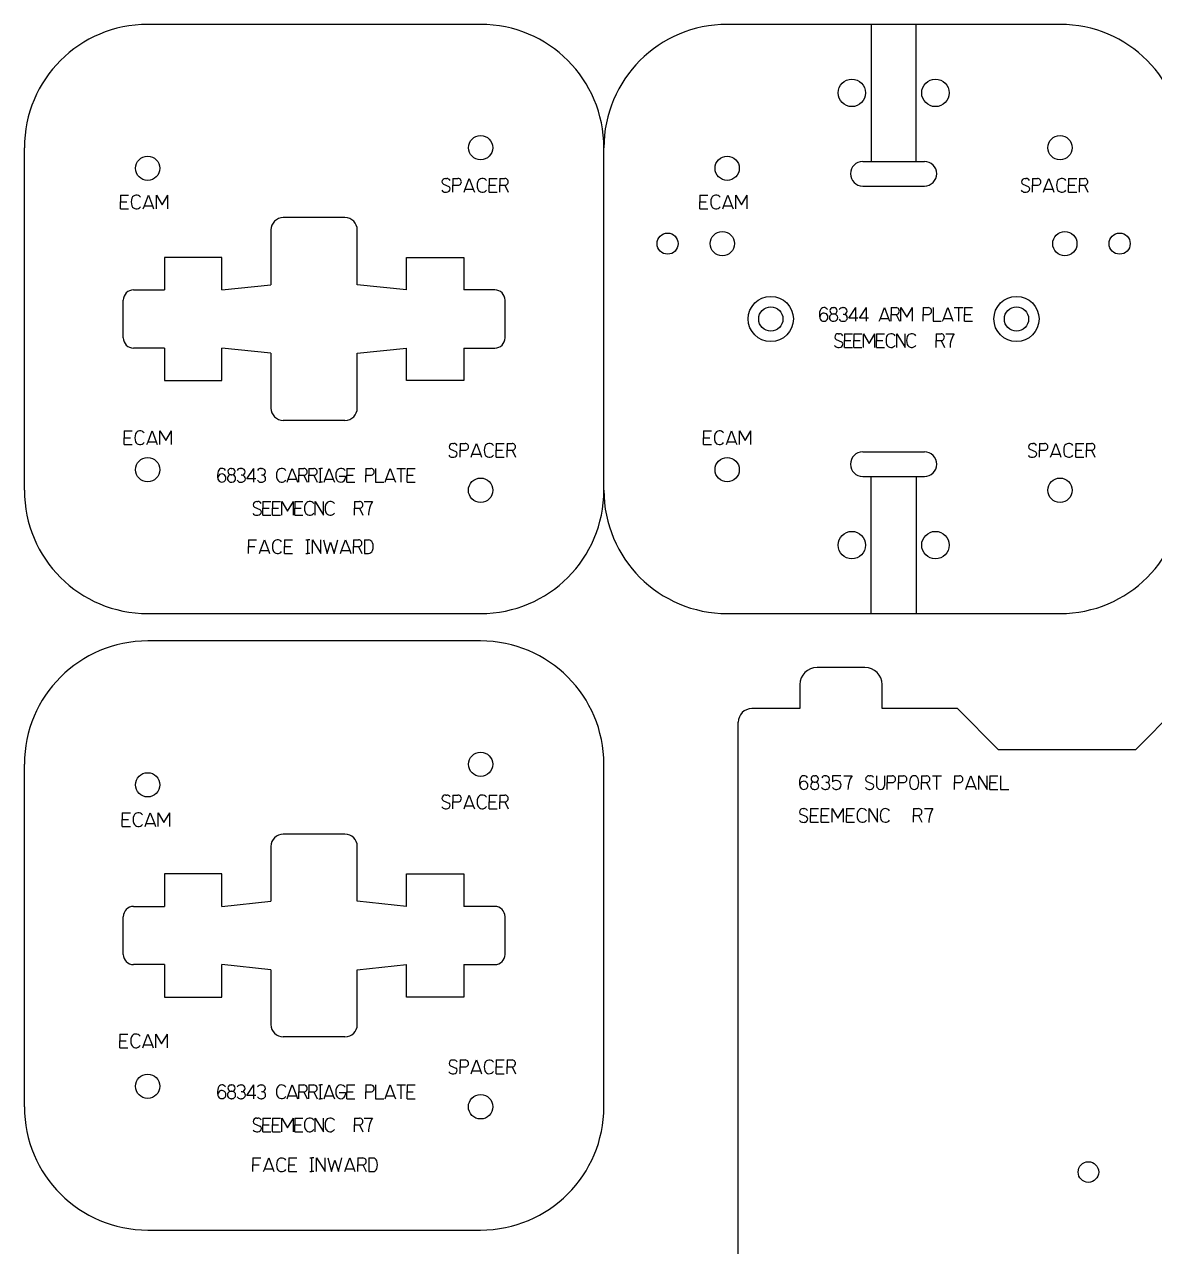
# Model space of a CAD drawing. Header units: inches. Extents: x -1316 to -504, y 192 to 650.
# Drawn here: x -855.3 to -690.3, y 286.1 to 464.5 of the extents above; entities that cross this region are included whole.
import ezdxf

# ---------------------------------------------------------------- set-up
doc = ezdxf.new("R2010")
doc.units = ezdxf.units.IN
doc.header["$MEASUREMENT"] = 0
doc.linetypes.add('Continuous2', pattern=[0])
for name, color, linetype in [('68343 AND 68344 CARRIAGE AND ARM PLATE', 1, 'Continuous'), ('68357 Support Panel', 1, 'Continuous'), ('68410_11 smart lcd mount', 1, 'Continuous')]:
    doc.layers.add(name, color=color, linetype=linetype)

msp = doc.modelspace()

# ---------------------------------------------------------------- linework, layer by layer
at = {"layer": '68343 AND 68344 CARRIAGE AND ARM PLATE', "color": 1, "linetype": 'Continuous2', "lineweight": -3, "true_color": 0xff0000}
for p, q in [((-788.68, 464.54), (-837.28, 464.54)), ((-704.08, 464.54), (-752.68, 464.54)), ((-855.28, 396.54), (-855.28, 446.54)), ((-837.28, 378.54), (-788.68, 378.54)), ((-752.68, 378.54), (-704.08, 378.54)), ((-788.68, 374.54), (-837.28, 374.54)), ((-855.28, 306.54), (-855.28, 356.54)), ((-770.68, 306.54), (-770.68, 356.54)), ((-837.28, 288.54), (-788.68, 288.54))]:
    msp.add_line(p, q, dxfattribs=at)
at = {"layer": '68343 AND 68344 CARRIAGE AND ARM PLATE', "color": 3, "linetype": 'Continuous2', "lineweight": -3, "true_color": 0x00ff00}
for p, q in [((-731.68, 464.54), (-731.68, 444.54)), ((-725.08, 444.54), (-725.08, 464.54)), ((-794.11, 441.22), (-793.32, 440.88)), ((-793.79, 442.05), (-793.62, 442.05)), ((-792.71, 442.05), (-791.99, 442.05)), ((-792.71, 442.05), (-792.71, 441.05)), ((-792.71, 441.05), (-791.99, 441.05)), ((-792.71, 440.05), (-792.71, 441.05)), ((-790.93, 440.48), (-790.34, 442.05)), ((-790.34, 442.05), (-789.75, 440.48)), ((-787.43, 442.05), (-786.25, 442.05)), ((-787.43, 442.05), (-787.43, 441.05)), ((-787.43, 441.05), (-786.51, 441.05)), ((-787.43, 440.05), (-787.43, 441.05)), ((-785.85, 442.05), (-785.13, 442.05)), ((-785.85, 442.05), (-785.85, 441.05)), ((-785.85, 441.05), (-785.13, 441.05)), ((-785.85, 440.05), (-785.85, 441.05)), ((-785.13, 441.05), (-784.63, 440.05)), ((-709.51, 441.22), (-708.72, 440.88)), ((-709.19, 442.05), (-709.02, 442.05)), ((-708.11, 442.05), (-707.39, 442.05)), ((-708.11, 442.05), (-708.11, 441.05)), ((-708.11, 441.05), (-707.39, 441.05)), ((-708.11, 440.05), (-708.11, 441.05)), ((-706.33, 440.48), (-705.74, 442.05)), ((-705.74, 442.05), (-705.15, 440.48)), ((-702.83, 442.05), (-701.65, 442.05)), ((-702.83, 442.05), (-702.83, 441.05)), ((-702.83, 441.05), (-701.91, 441.05)), ((-702.83, 440.05), (-702.83, 441.05)), ((-701.25, 442.05), (-700.53, 442.05)), ((-701.25, 442.05), (-701.25, 441.05)), ((-701.25, 441.05), (-700.53, 441.05)), ((-701.25, 440.05), (-701.25, 441.05)), ((-700.53, 441.05), (-700.03, 440.05)), ((-841.26, 439.62), (-840.08, 439.62)), ((-841.26, 439.62), (-841.26, 438.62)), ((-837.76, 438.05), (-837.17, 439.62)), ((-837.17, 439.62), (-836.58, 438.05)), ((-836.02, 437.62), (-836.02, 439.62)), ((-836.02, 439.62), (-835.18, 438.21)), ((-835.18, 438.21), (-834.34, 439.62)), ((-834.34, 437.62), (-834.34, 439.62)), ((-793.85, 440.05), (-793.65, 440.05)), ((-791.09, 440.05), (-790.93, 440.48)), ((-790.93, 440.48), (-789.75, 440.48)), ((-789.75, 440.48), (-789.59, 440.05)), ((-787.43, 440.05), (-786.25, 440.05)), ((-756.66, 439.62), (-755.48, 439.62)), ((-756.66, 439.62), (-756.66, 438.62)), ((-753.16, 438.05), (-752.57, 439.62)), ((-752.57, 439.62), (-751.98, 438.05)), ((-751.42, 437.62), (-751.42, 439.62)), ((-751.42, 439.62), (-750.58, 438.21)), ((-750.58, 438.21), (-749.74, 439.62)), ((-749.74, 437.62), (-749.74, 439.62)), ((-709.25, 440.05), (-709.05, 440.05)), ((-706.49, 440.05), (-706.33, 440.48)), ((-706.33, 440.48), (-705.15, 440.48)), ((-705.15, 440.48), (-704.99, 440.05)), ((-702.83, 440.05), (-701.65, 440.05)), ((-841.26, 438.62), (-840.34, 438.62)), ((-841.26, 437.62), (-841.26, 438.62)), ((-841.26, 437.62), (-840.08, 437.62)), ((-837.92, 437.62), (-837.76, 438.05)), ((-837.76, 438.05), (-836.58, 438.05)), ((-836.58, 438.05), (-836.42, 437.62)), ((-756.66, 438.62), (-755.74, 438.62)), ((-756.66, 437.62), (-756.66, 438.62)), ((-756.66, 437.62), (-755.48, 437.62)), ((-753.32, 437.62), (-753.16, 438.05)), ((-753.16, 438.05), (-751.98, 438.05)), ((-751.98, 438.05), (-751.82, 437.62)), ((-737.21, 423.2), (-737.08, 423.2)), ((-735.81, 423.2), (-735.73, 423.2)), ((-734.92, 421.67), (-733.88, 423.2)), ((-733.88, 421.2), (-733.88, 423.2)), ((-733.37, 421.67), (-732.34, 423.2)), ((-732.34, 421.2), (-732.34, 423.2)), ((-730.31, 421.63), (-729.72, 423.2)), ((-729.72, 423.2), (-729.13, 421.63)), ((-728.76, 423.2), (-728.03, 423.2)), ((-728.76, 423.2), (-728.76, 422.2)), ((-727.32, 421.2), (-727.32, 423.2)), ((-727.32, 423.2), (-726.47, 421.79)), ((-726.47, 421.79), (-725.63, 423.2)), ((-725.63, 421.2), (-725.63, 423.2)), ((-724.06, 423.2), (-723.33, 423.2)), ((-724.06, 423.2), (-724.06, 422.2)), ((-722.62, 423.2), (-722.62, 421.2)), ((-721.07, 421.63), (-720.48, 423.2)), ((-720.48, 423.2), (-719.89, 421.63)), ((-719.52, 423.2), (-718.88, 423.2)), ((-718.88, 421.2), (-718.88, 423.2)), ((-718.88, 423.2), (-718.24, 423.2)), ((-718.02, 423.2), (-716.85, 423.2)), ((-718.02, 423.2), (-718.02, 422.2)), ((-737.21, 422.27), (-737.08, 422.27)), ((-737.21, 421.2), (-737.08, 421.2)), ((-735.83, 421.2), (-735.7, 421.2)), ((-735.59, 422.2), (-735.73, 422.2)), ((-733.59, 421.67), (-734.92, 421.67)), ((-732.05, 421.67), (-733.37, 421.67)), ((-730.47, 421.2), (-730.31, 421.63)), ((-730.31, 421.63), (-729.13, 421.63)), ((-729.13, 421.63), (-728.97, 421.2)), ((-728.76, 422.2), (-728.03, 422.2)), ((-728.76, 421.2), (-728.76, 422.2)), ((-728.03, 422.2), (-727.53, 421.2)), ((-724.06, 422.2), (-723.33, 422.2)), ((-724.06, 421.2), (-724.06, 422.2)), ((-722.62, 421.2), (-721.45, 421.2)), ((-721.23, 421.2), (-721.07, 421.63)), ((-721.07, 421.63), (-719.89, 421.63)), ((-719.89, 421.63), (-719.73, 421.2)), ((-718.02, 422.2), (-717.11, 422.2)), ((-718.02, 421.2), (-718.02, 422.2)), ((-718.02, 421.2), (-716.85, 421.2)), ((-736.45, 419.39), (-736.29, 419.39)), ((-735.56, 419.39), (-734.39, 419.39)), ((-735.56, 419.39), (-735.56, 418.39)), ((-734.17, 419.39), (-733, 419.39)), ((-734.17, 419.39), (-734.17, 418.39)), ((-732.79, 417.39), (-732.79, 419.39)), ((-732.79, 419.39), (-731.94, 417.98)), ((-731.94, 417.98), (-731.1, 419.39)), ((-731.1, 417.39), (-731.1, 419.39)), ((-730.88, 419.39), (-729.71, 419.39)), ((-730.88, 419.39), (-730.88, 418.39)), ((-727.92, 417.39), (-727.92, 419.39)), ((-727.92, 419.39), (-726.69, 417.39)), ((-726.69, 417.39), (-726.69, 419.39)), ((-722.19, 419.39), (-721.46, 419.39)), ((-722.19, 419.39), (-722.19, 418.39)), ((-720.75, 419.39), (-719.55, 419.39)), ((-736.77, 418.56), (-735.98, 418.22)), ((-735.56, 418.39), (-734.64, 418.39)), ((-735.56, 417.39), (-735.56, 418.39)), ((-734.17, 418.39), (-733.26, 418.39)), ((-734.17, 417.39), (-734.17, 418.39)), ((-730.88, 418.39), (-729.97, 418.39)), ((-730.88, 417.39), (-730.88, 418.39)), ((-722.19, 418.39), (-721.46, 418.39)), ((-722.19, 417.39), (-722.19, 418.39)), ((-721.46, 418.39), (-720.96, 417.39)), ((-736.51, 417.39), (-736.31, 417.39)), ((-735.56, 417.39), (-734.39, 417.39)), ((-734.17, 417.39), (-733, 417.39)), ((-730.88, 417.39), (-729.71, 417.39)), ((-840.73, 405.2), (-839.55, 405.2)), ((-840.73, 405.2), (-840.73, 404.2)), ((-837.23, 403.63), (-836.64, 405.2)), ((-836.64, 405.2), (-836.05, 403.63)), ((-835.49, 403.2), (-835.49, 405.2)), ((-835.49, 405.2), (-834.65, 403.79)), ((-834.65, 403.79), (-833.81, 405.2)), ((-833.81, 403.2), (-833.81, 405.2)), ((-756.13, 405.2), (-754.95, 405.2)), ((-756.13, 405.2), (-756.13, 404.2)), ((-752.63, 403.63), (-752.04, 405.2)), ((-752.04, 405.2), (-751.45, 403.63)), ((-750.89, 403.2), (-750.89, 405.2)), ((-750.89, 405.2), (-750.05, 403.79)), ((-750.05, 403.79), (-749.21, 405.2)), ((-749.21, 403.2), (-749.21, 405.2)), ((-840.73, 404.2), (-839.81, 404.2)), ((-840.73, 403.2), (-840.73, 404.2)), ((-840.73, 403.2), (-839.55, 403.2)), ((-837.39, 403.2), (-837.23, 403.63)), ((-837.23, 403.63), (-836.05, 403.63)), ((-836.05, 403.63), (-835.89, 403.2)), ((-792.75, 403.37), (-792.59, 403.37)), ((-791.68, 403.37), (-790.95, 403.37)), ((-791.68, 403.37), (-791.68, 402.37)), ((-789.89, 401.79), (-789.3, 403.37)), ((-789.3, 403.37), (-788.71, 401.79)), ((-786.39, 403.37), (-785.22, 403.37)), ((-786.39, 403.37), (-786.39, 402.37)), ((-784.82, 403.37), (-784.09, 403.37)), ((-784.82, 403.37), (-784.82, 402.37)), ((-756.13, 404.2), (-755.21, 404.2)), ((-756.13, 403.2), (-756.13, 404.2)), ((-756.13, 403.2), (-754.95, 403.2)), ((-752.79, 403.2), (-752.63, 403.63)), ((-752.63, 403.63), (-751.45, 403.63)), ((-751.45, 403.63), (-751.29, 403.2)), ((-708.15, 403.37), (-707.99, 403.37)), ((-707.08, 403.37), (-706.35, 403.37)), ((-707.08, 403.37), (-707.08, 402.37)), ((-705.29, 401.79), (-704.7, 403.37)), ((-704.7, 403.37), (-704.11, 401.79)), ((-701.79, 403.37), (-700.62, 403.37)), ((-701.79, 403.37), (-701.79, 402.37)), ((-700.22, 403.37), (-699.49, 403.37)), ((-700.22, 403.37), (-700.22, 402.37)), ((-793.08, 402.54), (-792.29, 402.2)), ((-791.68, 402.37), (-790.95, 402.37)), ((-791.68, 401.37), (-791.68, 402.37)), ((-790.05, 401.37), (-789.89, 401.79)), ((-789.89, 401.79), (-788.71, 401.79)), ((-788.71, 401.79), (-788.55, 401.37)), ((-786.39, 402.37), (-785.48, 402.37)), ((-786.39, 401.37), (-786.39, 402.37)), ((-784.82, 402.37), (-784.09, 402.37)), ((-784.82, 401.37), (-784.82, 402.37)), ((-784.09, 402.37), (-783.59, 401.37)), ((-708.48, 402.54), (-707.69, 402.2)), ((-707.08, 402.37), (-706.35, 402.37)), ((-707.08, 401.37), (-707.08, 402.37)), ((-705.45, 401.37), (-705.29, 401.79)), ((-705.29, 401.79), (-704.11, 401.79)), ((-704.11, 401.79), (-703.95, 401.37)), ((-701.79, 402.37), (-700.88, 402.37)), ((-701.79, 401.37), (-701.79, 402.37)), ((-700.22, 402.37), (-699.49, 402.37)), ((-700.22, 401.37), (-700.22, 402.37)), ((-699.49, 402.37), (-698.99, 401.37)), ((-825.1, 399.72), (-824.98, 399.72)), ((-823.7, 399.72), (-823.62, 399.72)), ((-822.81, 398.2), (-821.77, 399.72)), ((-821.77, 397.72), (-821.77, 399.72)), ((-820.74, 399.72), (-820.67, 399.72)), ((-816.76, 398.15), (-816.17, 399.72)), ((-816.17, 399.72), (-815.58, 398.15)), ((-815.2, 399.72), (-814.48, 399.72)), ((-815.2, 399.72), (-815.2, 398.72)), ((-813.76, 399.72), (-813.04, 399.72)), ((-813.76, 399.72), (-813.76, 398.72)), ((-812.32, 399.72), (-812.04, 399.72)), ((-812.04, 397.72), (-812.04, 399.72)), ((-811.75, 399.72), (-812.04, 399.72)), ((-811.37, 398.15), (-810.78, 399.72)), ((-810.78, 399.72), (-810.2, 398.15)), ((-808.19, 399.72), (-807.02, 399.72)), ((-808.19, 399.72), (-808.19, 398.72)), ((-805.45, 399.72), (-804.72, 399.72)), ((-805.45, 399.72), (-805.45, 398.72)), ((-804.01, 399.72), (-804.01, 397.72)), ((-802.46, 398.15), (-801.87, 399.72)), ((-801.87, 399.72), (-801.28, 398.15)), ((-800.91, 399.72), (-800.27, 399.72)), ((-800.27, 397.72), (-800.27, 399.72)), ((-800.27, 399.72), (-799.63, 399.72)), ((-799.41, 399.72), (-798.24, 399.72)), ((-799.41, 399.72), (-799.41, 398.72)), ((-792.81, 401.37), (-792.61, 401.36)), ((-786.39, 401.37), (-785.22, 401.37)), ((-708.21, 401.37), (-708.01, 401.36)), ((-701.79, 401.37), (-700.62, 401.37)), ((-825.1, 398.8), (-824.98, 398.8)), ((-823.48, 398.73), (-823.62, 398.73)), ((-821.48, 398.2), (-822.81, 398.2)), ((-820.52, 398.73), (-820.66, 398.73)), ((-816.92, 397.72), (-816.76, 398.15)), ((-816.76, 398.15), (-815.58, 398.15)), ((-815.58, 398.15), (-815.42, 397.72)), ((-815.2, 398.72), (-814.48, 398.72)), ((-815.2, 397.72), (-815.2, 398.72)), ((-814.48, 398.72), (-813.98, 397.72)), ((-813.76, 398.72), (-813.04, 398.72)), ((-813.76, 397.72), (-813.76, 398.72)), ((-813.04, 398.72), (-812.54, 397.72)), ((-811.53, 397.72), (-811.37, 398.15)), ((-811.37, 398.15), (-810.2, 398.15)), ((-810.2, 398.15), (-810.03, 397.72)), ((-809.31, 398.61), (-808.41, 398.61)), ((-808.41, 398.61), (-808.41, 398.4)), ((-808.19, 398.72), (-807.28, 398.72)), ((-808.19, 397.72), (-808.19, 398.72)), ((-805.45, 398.72), (-804.72, 398.72)), ((-805.45, 397.72), (-805.45, 398.72)), ((-802.62, 397.72), (-802.46, 398.15)), ((-802.46, 398.15), (-801.28, 398.15)), ((-801.28, 398.15), (-801.12, 397.72)), ((-799.41, 398.72), (-798.5, 398.72)), ((-799.41, 397.72), (-799.41, 398.72)), ((-731.68, 378.54), (-731.68, 398.54)), ((-725.08, 398.54), (-725.08, 378.54)), ((-825.1, 397.72), (-824.98, 397.72)), ((-823.73, 397.72), (-823.6, 397.72)), ((-820.77, 397.72), (-820.64, 397.72)), ((-812.32, 397.72), (-812.04, 397.72)), ((-811.75, 397.72), (-812.04, 397.72)), ((-808.19, 397.72), (-807.02, 397.72)), ((-804.01, 397.72), (-802.83, 397.72)), ((-799.41, 397.72), (-798.24, 397.72)), ((-821.36, 394.9), (-821.2, 394.9)), ((-820.47, 394.9), (-819.3, 394.9)), ((-820.47, 394.9), (-820.47, 393.9)), ((-819.08, 394.9), (-817.91, 394.9)), ((-819.08, 394.9), (-819.08, 393.9)), ((-817.69, 392.9), (-817.69, 394.9)), ((-817.69, 394.9), (-816.85, 393.48)), ((-816.85, 393.48), (-816.01, 394.9)), ((-816.01, 392.9), (-816.01, 394.9)), ((-815.79, 394.9), (-814.62, 394.9)), ((-815.79, 394.9), (-815.79, 393.9)), ((-812.83, 392.9), (-812.83, 394.9)), ((-812.83, 394.9), (-811.6, 392.9)), ((-811.6, 392.9), (-811.6, 394.9)), ((-807.1, 394.9), (-806.37, 394.9)), ((-807.1, 394.9), (-807.1, 393.9)), ((-805.66, 394.9), (-804.46, 394.9)), ((-821.68, 394.06), (-820.89, 393.73)), ((-821.42, 392.9), (-821.22, 392.89)), ((-820.47, 393.9), (-819.55, 393.9)), ((-820.47, 392.9), (-820.47, 393.9)), ((-820.47, 392.9), (-819.3, 392.9)), ((-819.08, 393.9), (-818.17, 393.9)), ((-819.08, 392.9), (-819.08, 393.9)), ((-819.08, 392.9), (-817.91, 392.9)), ((-815.79, 393.9), (-814.88, 393.9)), ((-815.79, 392.9), (-815.79, 393.9)), ((-815.79, 392.9), (-814.62, 392.9)), ((-807.1, 393.9), (-806.37, 393.9)), ((-807.1, 392.9), (-807.1, 393.9)), ((-806.37, 393.9), (-805.87, 392.9)), ((-822.55, 389.31), (-821.38, 389.31)), ((-822.55, 389.31), (-822.55, 388.31)), ((-820.82, 387.74), (-820.23, 389.31)), ((-820.23, 389.31), (-819.64, 387.74)), ((-817.32, 389.31), (-816.15, 389.31)), ((-817.32, 389.31), (-817.32, 388.31)), ((-814.2, 389.31), (-813.92, 389.31)), ((-813.92, 387.31), (-813.92, 389.31)), ((-813.63, 389.31), (-813.92, 389.31)), ((-813.23, 387.31), (-813.23, 389.31)), ((-813.23, 389.31), (-812.01, 387.31)), ((-812.01, 387.31), (-812.01, 389.31)), ((-811.61, 389.31), (-811.09, 387.31)), ((-811.09, 387.31), (-810.57, 388.98)), ((-810.57, 388.98), (-810.05, 387.31)), ((-810.05, 387.31), (-809.53, 389.31)), ((-808.97, 387.74), (-808.38, 389.31)), ((-808.38, 389.31), (-807.79, 387.74)), ((-807.23, 389.31), (-806.51, 389.31)), ((-807.23, 389.31), (-807.23, 388.31)), ((-805.61, 389.31), (-805.61, 387.31)), ((-805.61, 389.31), (-805.05, 389.31)), ((-822.55, 388.31), (-821.64, 388.31)), ((-822.55, 387.31), (-822.55, 388.31)), ((-820.98, 387.31), (-820.82, 387.74)), ((-820.82, 387.74), (-819.64, 387.74)), ((-819.64, 387.74), (-819.48, 387.31)), ((-817.32, 388.31), (-816.4, 388.31)), ((-817.32, 387.31), (-817.32, 388.31)), ((-817.32, 387.31), (-816.15, 387.31)), ((-814.2, 387.31), (-813.92, 387.31)), ((-813.63, 387.31), (-813.92, 387.31)), ((-809.13, 387.31), (-808.97, 387.74)), ((-808.97, 387.74), (-807.79, 387.74)), ((-807.79, 387.74), (-807.63, 387.31)), ((-807.23, 388.31), (-806.51, 388.31)), ((-807.23, 387.31), (-807.23, 388.31)), ((-806.51, 388.31), (-806.01, 387.31)), ((-805.61, 387.31), (-805.05, 387.31)), ((-793.79, 352.05), (-793.62, 352.05)), ((-792.71, 352.05), (-791.99, 352.05)), ((-792.71, 352.05), (-792.71, 351.05)), ((-790.93, 350.48), (-790.34, 352.05)), ((-790.34, 352.05), (-789.75, 350.48)), ((-787.43, 352.05), (-786.25, 352.05)), ((-787.43, 352.05), (-787.43, 351.05)), ((-785.85, 352.05), (-785.13, 352.05)), ((-785.85, 352.05), (-785.85, 351.05)), ((-794.11, 351.22), (-793.32, 350.88)), ((-793.85, 350.05), (-793.65, 350.05)), ((-792.71, 351.05), (-791.99, 351.05)), ((-792.71, 350.05), (-792.71, 351.05)), ((-791.09, 350.05), (-790.93, 350.48)), ((-790.93, 350.48), (-789.75, 350.48)), ((-789.75, 350.48), (-789.59, 350.05)), ((-787.43, 351.05), (-786.51, 351.05)), ((-787.43, 350.05), (-787.43, 351.05)), ((-787.43, 350.05), (-786.25, 350.05)), ((-785.85, 351.05), (-785.13, 351.05)), ((-785.85, 350.05), (-785.85, 351.05)), ((-785.13, 351.05), (-784.63, 350.05)), ((-840.99, 349.46), (-839.81, 349.46)), ((-840.99, 349.46), (-840.99, 348.46)), ((-840.99, 348.46), (-840.07, 348.46)), ((-840.99, 347.46), (-840.99, 348.46)), ((-837.65, 347.46), (-837.49, 347.89)), ((-837.49, 347.89), (-836.9, 349.46)), ((-837.49, 347.89), (-836.31, 347.89)), ((-836.9, 349.46), (-836.31, 347.89)), ((-836.31, 347.89), (-836.15, 347.46)), ((-835.75, 347.46), (-835.75, 349.46)), ((-835.75, 349.46), (-834.91, 348.05)), ((-834.91, 348.05), (-834.07, 349.46)), ((-834.07, 347.46), (-834.07, 349.46)), ((-840.99, 347.46), (-839.81, 347.46)), ((-841.33, 317.16), (-840.16, 317.16)), ((-841.33, 317.16), (-841.33, 316.16)), ((-841.33, 316.16), (-840.41, 316.16)), ((-841.33, 315.16), (-841.33, 316.16)), ((-837.83, 315.59), (-837.24, 317.16)), ((-837.24, 317.16), (-836.65, 315.59)), ((-836.09, 315.16), (-836.09, 317.16)), ((-836.09, 317.16), (-835.25, 315.74)), ((-835.25, 315.74), (-834.41, 317.16)), ((-834.41, 315.16), (-834.41, 317.16)), ((-841.33, 315.16), (-840.16, 315.16)), ((-837.99, 315.16), (-837.83, 315.59)), ((-837.83, 315.59), (-836.65, 315.59)), ((-836.65, 315.59), (-836.49, 315.16)), ((-793.08, 312.54), (-792.29, 312.2)), ((-792.75, 313.37), (-792.59, 313.37)), ((-791.68, 313.37), (-790.95, 313.37)), ((-791.68, 313.37), (-791.68, 312.37)), ((-791.68, 312.37), (-790.95, 312.37)), ((-791.68, 311.37), (-791.68, 312.37)), ((-789.89, 311.79), (-789.3, 313.37)), ((-789.3, 313.37), (-788.71, 311.79)), ((-786.39, 313.37), (-785.22, 313.37)), ((-786.39, 313.37), (-786.39, 312.37)), ((-786.39, 312.37), (-785.48, 312.37)), ((-786.39, 311.37), (-786.39, 312.37)), ((-784.82, 313.37), (-784.09, 313.37)), ((-784.82, 313.37), (-784.82, 312.37)), ((-784.82, 312.37), (-784.09, 312.37)), ((-784.82, 311.37), (-784.82, 312.37)), ((-784.09, 312.37), (-783.59, 311.37)), ((-792.81, 311.37), (-792.61, 311.36)), ((-790.05, 311.37), (-789.89, 311.79)), ((-789.89, 311.79), (-788.71, 311.79)), ((-788.71, 311.79), (-788.55, 311.37)), ((-786.39, 311.37), (-785.22, 311.37)), ((-825.1, 309.72), (-824.98, 309.72)), ((-825.1, 308.8), (-824.98, 308.8)), ((-823.7, 309.72), (-823.62, 309.72)), ((-823.48, 308.73), (-823.62, 308.73)), ((-822.81, 308.2), (-821.77, 309.72)), ((-821.77, 307.72), (-821.77, 309.72)), ((-820.74, 309.72), (-820.67, 309.72)), ((-820.52, 308.73), (-820.66, 308.73)), ((-816.76, 308.15), (-816.17, 309.72)), ((-816.17, 309.72), (-815.58, 308.15)), ((-815.2, 309.72), (-815.2, 308.72)), ((-815.2, 309.72), (-814.48, 309.72)), ((-815.2, 307.72), (-815.2, 308.72)), ((-815.2, 308.72), (-814.48, 308.72)), ((-814.48, 308.72), (-813.98, 307.72)), ((-813.76, 309.72), (-813.76, 308.72)), ((-813.76, 309.72), (-813.04, 309.72)), ((-813.76, 307.72), (-813.76, 308.72)), ((-813.76, 308.72), (-813.04, 308.72)), ((-813.04, 308.72), (-812.54, 307.72)), ((-812.32, 309.72), (-812.04, 309.72)), ((-811.75, 309.72), (-812.04, 309.72)), ((-812.04, 307.72), (-812.04, 309.72)), ((-811.37, 308.15), (-810.78, 309.72)), ((-810.78, 309.72), (-810.2, 308.15)), ((-808.19, 309.72), (-808.19, 308.72)), ((-808.19, 309.72), (-807.02, 309.72)), ((-808.19, 307.72), (-808.19, 308.72)), ((-808.19, 308.72), (-807.28, 308.72)), ((-805.45, 309.72), (-805.45, 308.72)), ((-805.45, 309.72), (-804.72, 309.72)), ((-805.45, 307.72), (-805.45, 308.72)), ((-805.45, 308.72), (-804.72, 308.72)), ((-804.01, 309.72), (-804.01, 307.72)), ((-802.46, 308.15), (-801.87, 309.72)), ((-801.87, 309.72), (-801.28, 308.15)), ((-800.91, 309.72), (-800.27, 309.72)), ((-800.27, 309.72), (-799.63, 309.72)), ((-800.27, 307.72), (-800.27, 309.72)), ((-799.41, 309.72), (-799.41, 308.72)), ((-799.41, 309.72), (-798.24, 309.72)), ((-799.41, 307.72), (-799.41, 308.72)), ((-799.41, 308.72), (-798.5, 308.72)), ((-825.1, 307.72), (-824.98, 307.72)), ((-823.73, 307.72), (-823.6, 307.72)), ((-821.48, 308.2), (-822.81, 308.2)), ((-820.77, 307.72), (-820.64, 307.72)), ((-816.92, 307.72), (-816.76, 308.15)), ((-816.76, 308.15), (-815.58, 308.15)), ((-815.58, 308.15), (-815.42, 307.72)), ((-812.32, 307.72), (-812.04, 307.72)), ((-811.75, 307.72), (-812.04, 307.72)), ((-811.53, 307.72), (-811.37, 308.15)), ((-811.37, 308.15), (-810.2, 308.15)), ((-810.2, 308.15), (-810.03, 307.72)), ((-809.31, 308.61), (-808.41, 308.61)), ((-808.41, 308.61), (-808.41, 308.4)), ((-808.19, 307.72), (-807.02, 307.72)), ((-804.01, 307.72), (-802.83, 307.72)), ((-802.62, 307.72), (-802.46, 308.15)), ((-802.46, 308.15), (-801.28, 308.15)), ((-801.28, 308.15), (-801.12, 307.72)), ((-799.41, 307.72), (-798.24, 307.72)), ((-821.68, 304.06), (-820.89, 303.73)), ((-821.36, 304.9), (-821.2, 304.9)), ((-820.47, 304.9), (-820.47, 303.9)), ((-820.47, 304.9), (-819.3, 304.9)), ((-820.47, 302.9), (-820.47, 303.9)), ((-820.47, 303.9), (-819.55, 303.9)), ((-819.08, 304.9), (-819.08, 303.9)), ((-819.08, 304.9), (-817.91, 304.9)), ((-819.08, 302.9), (-819.08, 303.9)), ((-819.08, 303.9), (-818.17, 303.9)), ((-817.69, 304.9), (-816.85, 303.48)), ((-817.69, 302.9), (-817.69, 304.9)), ((-816.85, 303.48), (-816.01, 304.9)), ((-816.01, 302.9), (-816.01, 304.9)), ((-815.79, 304.9), (-815.79, 303.9)), ((-815.79, 304.9), (-814.62, 304.9)), ((-815.79, 302.9), (-815.79, 303.9)), ((-815.79, 303.9), (-814.88, 303.9)), ((-812.83, 304.9), (-811.6, 302.9)), ((-812.83, 302.9), (-812.83, 304.9)), ((-811.6, 302.9), (-811.6, 304.9)), ((-807.1, 304.9), (-807.1, 303.9)), ((-807.1, 304.9), (-806.37, 304.9)), ((-807.1, 302.9), (-807.1, 303.9)), ((-807.1, 303.9), (-806.37, 303.9)), ((-806.37, 303.9), (-805.87, 302.9)), ((-805.66, 304.9), (-804.46, 304.9)), ((-821.42, 302.9), (-821.22, 302.89)), ((-820.47, 302.9), (-819.3, 302.9)), ((-819.08, 302.9), (-817.91, 302.9)), ((-815.79, 302.9), (-814.62, 302.9)), ((-821.94, 299.07), (-820.76, 299.07)), ((-821.94, 299.07), (-821.94, 298.07)), ((-821.94, 298.07), (-821.02, 298.07)), ((-821.94, 297.07), (-821.94, 298.07)), ((-820.2, 297.49), (-819.61, 299.07)), ((-819.61, 299.07), (-819.03, 297.49)), ((-816.7, 299.07), (-815.53, 299.07)), ((-816.7, 299.07), (-816.7, 298.07)), ((-816.7, 298.07), (-815.79, 298.07)), ((-816.7, 297.07), (-816.7, 298.07)), ((-813.59, 299.07), (-813.3, 299.07)), ((-813.3, 297.07), (-813.3, 299.07)), ((-813.02, 299.07), (-813.3, 299.07)), ((-812.62, 297.07), (-812.62, 299.07)), ((-812.62, 299.07), (-811.39, 297.07)), ((-811.39, 297.07), (-811.39, 299.07)), ((-810.99, 299.07), (-810.47, 297.07)), ((-810.47, 297.07), (-809.95, 298.73)), ((-809.95, 298.73), (-809.44, 297.07)), ((-809.44, 297.07), (-808.92, 299.07)), ((-808.36, 297.49), (-807.77, 299.07)), ((-807.77, 299.07), (-807.18, 297.49)), ((-806.62, 299.07), (-805.89, 299.07)), ((-806.62, 299.07), (-806.62, 298.07)), ((-806.62, 298.07), (-805.89, 298.07)), ((-806.62, 297.07), (-806.62, 298.07)), ((-805.89, 298.07), (-805.39, 297.07)), ((-804.99, 299.07), (-804.99, 297.07)), ((-804.99, 299.07), (-804.44, 299.07)), ((-820.36, 297.07), (-820.2, 297.49)), ((-820.2, 297.49), (-819.03, 297.49)), ((-819.03, 297.49), (-818.86, 297.07)), ((-816.7, 297.07), (-815.53, 297.07)), ((-813.59, 297.07), (-813.3, 297.07)), ((-813.02, 297.07), (-813.3, 297.07)), ((-808.52, 297.07), (-808.36, 297.49)), ((-808.36, 297.49), (-807.18, 297.49)), ((-807.18, 297.49), (-807.02, 297.07)), ((-804.99, 297.07), (-804.44, 297.07))]:
    msp.add_line(p, q, dxfattribs=at)
at = {"layer": '68343 AND 68344 CARRIAGE AND ARM PLATE', "color": 5, "linetype": 'Continuous2', "lineweight": -3, "true_color": 0x0000ff}
for p, q in [((-770.68, 396.54), (-770.68, 446.54)), ((-732.88, 444.54), (-723.88, 444.54)), ((-732.88, 440.94), (-723.88, 440.94)), ((-808.48, 436.34), (-817.48, 436.34)), ((-819.28, 434.54), (-819.28, 426.54)), ((-806.68, 426.54), (-806.68, 434.54)), ((-826.48, 430.52), (-834.85, 430.52)), ((-834.85, 430.52), (-834.85, 425.79)), ((-826.48, 425.79), (-826.48, 430.52)), ((-799.48, 430.52), (-791.11, 430.52)), ((-799.48, 425.79), (-799.48, 430.52)), ((-791.11, 430.52), (-791.11, 425.79)), ((-826.48, 425.79), (-819.28, 426.54)), ((-799.48, 425.79), (-806.68, 426.54)), ((-839.35, 425.79), (-834.85, 425.79)), ((-786.61, 425.79), (-791.11, 425.79)), ((-840.85, 418.79), (-840.85, 424.29)), ((-785.11, 418.79), (-785.11, 424.29)), ((-834.85, 417.29), (-839.35, 417.29)), ((-834.85, 417.29), (-834.85, 412.55)), ((-826.48, 412.55), (-826.48, 417.29)), ((-819.28, 416.54), (-826.48, 417.29)), ((-819.28, 416.54), (-819.28, 408.54)), ((-806.68, 416.54), (-799.48, 417.29)), ((-806.68, 408.54), (-806.68, 416.54)), ((-799.48, 412.55), (-799.48, 417.29)), ((-791.11, 417.29), (-791.11, 412.55)), ((-791.11, 417.29), (-786.61, 417.29)), ((-834.85, 412.55), (-826.48, 412.55)), ((-791.11, 412.55), (-799.48, 412.55)), ((-808.48, 406.74), (-817.48, 406.74)), ((-732.88, 402.14), (-723.88, 402.14)), ((-732.88, 398.54), (-723.88, 398.54)), ((-808.48, 346.34), (-817.48, 346.34)), ((-819.28, 344.54), (-819.28, 336.54)), ((-806.68, 336.54), (-806.68, 344.54)), ((-834.85, 340.52), (-834.85, 335.79)), ((-826.48, 340.52), (-834.85, 340.52)), ((-826.48, 335.79), (-826.48, 340.52)), ((-799.48, 335.79), (-799.48, 340.52)), ((-799.48, 340.52), (-791.11, 340.52)), ((-791.11, 340.52), (-791.11, 335.79)), ((-839.35, 335.79), (-834.85, 335.79)), ((-826.48, 335.79), (-819.28, 336.54)), ((-799.48, 335.79), (-806.68, 336.54)), ((-786.61, 335.79), (-791.11, 335.79)), ((-840.85, 328.79), (-840.85, 334.29)), ((-785.11, 328.79), (-785.11, 334.29)), ((-834.85, 327.29), (-839.35, 327.29)), ((-834.85, 327.29), (-834.85, 322.55)), ((-819.28, 326.54), (-826.48, 327.29)), ((-826.48, 322.55), (-826.48, 327.29)), ((-819.28, 326.54), (-819.28, 318.54)), ((-806.68, 326.54), (-799.48, 327.29)), ((-806.68, 318.54), (-806.68, 326.54)), ((-799.48, 322.55), (-799.48, 327.29)), ((-791.11, 327.29), (-786.61, 327.29)), ((-791.11, 327.29), (-791.11, 322.55)), ((-834.85, 322.55), (-826.48, 322.55)), ((-791.11, 322.55), (-799.48, 322.55)), ((-808.48, 316.74), (-817.48, 316.74))]:
    msp.add_line(p, q, dxfattribs=at)
for centre, radius in [((-734.47, 454.54), 2), ((-722.28, 454.54), 2), ((-788.68, 446.54), 1.77), ((-704.08, 446.54), 1.77), ((-837.28, 443.54), 1.77), ((-752.68, 443.54), 1.77), ((-761.38, 432.54), 1.54), ((-753.38, 432.54), 1.77), ((-703.38, 432.54), 1.77), ((-695.38, 432.54), 1.54), ((-746.31, 421.54), 1.77), ((-710.44, 421.54), 1.77), ((-837.28, 399.54), 1.77), ((-752.68, 399.54), 1.77), ((-788.68, 396.54), 1.78), ((-704.08, 396.54), 1.78), ((-734.47, 388.54), 2), ((-722.28, 388.54), 2), ((-788.68, 356.54), 1.77), ((-837.28, 353.54), 1.77), ((-837.28, 309.54), 1.77), ((-788.68, 306.54), 1.78)]:
    msp.add_circle(centre, radius, dxfattribs=at)
at = {"layer": '68343 AND 68344 CARRIAGE AND ARM PLATE', "color": 3, "linetype": 'Continuous2', "lineweight": -3, "true_color": 0x00ff00}
for centre in [(-746.31, 421.54), (-710.44, 421.54)]:
    msp.add_circle(centre, 3.3, dxfattribs=at)
at = {"layer": '68343 AND 68344 CARRIAGE AND ARM PLATE', "color": 1, "linetype": 'Continuous2', "lineweight": -3, "true_color": 0xff0000}
for centre, start, end in [((-837.28, 446.54), 90, 180), ((-788.68, 446.54), 0, 90), ((-752.68, 446.54), 90, 180), ((-704.08, 446.54), 0, 90), ((-837.28, 396.54), 180, 270), ((-788.68, 396.54), 270, 0), ((-752.68, 396.54), 180, 270), ((-704.08, 396.54), 270, 0), ((-837.28, 356.54), 90, 180), ((-788.68, 356.54), 0, 90), ((-837.28, 306.54), 180, 270), ((-788.68, 306.54), 270, 0)]:
    msp.add_arc(centre, 18, start, end, dxfattribs=at)
at = {"layer": '68343 AND 68344 CARRIAGE AND ARM PLATE', "color": 5, "linetype": 'Continuous2', "lineweight": -3, "true_color": 0x0000ff}
for centre, radius, start, end in [((-732.88, 442.74), 1.8, 90, 270), ((-723.88, 442.74), 1.8, 270, 90), ((-817.48, 434.54), 1.8, 90, 180), ((-808.48, 434.54), 1.8, 0, 90), ((-839.35, 424.29), 1.5, 90, 180), ((-786.61, 424.29), 1.5, 0, 90), ((-839.35, 418.79), 1.5, 180, 270), ((-786.61, 418.79), 1.5, 270, 0), ((-817.48, 408.54), 1.8, 180, 270), ((-808.48, 408.54), 1.8, 270, 0), ((-732.88, 400.34), 1.8, 90, 270), ((-723.88, 400.34), 1.8, 270, 90), ((-817.48, 344.54), 1.8, 90, 180), ((-808.48, 344.54), 1.8, 0, 90), ((-839.35, 334.29), 1.5, 90, 180), ((-786.61, 334.29), 1.5, 0, 90), ((-839.35, 328.79), 1.5, 180, 270), ((-786.61, 328.79), 1.5, 270, 0), ((-817.48, 318.54), 1.8, 180, 270), ((-808.48, 318.54), 1.8, 270, 0)]:
    msp.add_arc(centre, radius, start, end, dxfattribs=at)
at = {"layer": '68343 AND 68344 CARRIAGE AND ARM PLATE', "color": 3, "linetype": 'Continuous2', "lineweight": -3, "true_color": 0x00ff00}
for centre, radius, start, end in [((-793.79, 441.53), 0.526, 89.2985, 177.3507), ((-793.89, 441.59), 0.43, 185.1823, 239.3448), ((-793.63, 441.47), 0.577, 30.522, 89.2985), ((-793.54, 440.51), 0.43, 5.1822, 59.3448), ((-791.99, 441.55), 0.5, 269.9912, 90), ((-787.41, 441.05), 1.78, 161.2941, 198.7059), ((-788.42, 441.32), 0.735, 35.68, 155.6132), ((-785.13, 441.55), 0.5, 269.9912, 90), ((-709.19, 441.53), 0.526, 89.2985, 177.3507), ((-709.29, 441.59), 0.43, 185.1823, 239.3448), ((-709.03, 441.47), 0.577, 30.522, 89.2985), ((-708.94, 440.51), 0.43, 5.1822, 59.3448), ((-707.39, 441.55), 0.5, 269.9912, 90), ((-702.81, 441.05), 1.78, 161.2941, 198.7059), ((-703.82, 441.32), 0.735, 35.68, 155.6132), ((-700.53, 441.55), 0.5, 269.9912, 90), ((-837.9, 438.62), 1.78, 161.2941, 198.7059), ((-838.92, 438.89), 0.735, 35.68, 155.6132), ((-793.84, 440.63), 0.577, 210.522, 269.4411), ((-793.64, 440.58), 0.526, 269.4411, 357.3507), ((-788.42, 440.78), 0.735, 204.3868, 324.32), ((-753.3, 438.62), 1.78, 161.2941, 198.7059), ((-754.32, 438.89), 0.735, 35.68, 155.6132), ((-709.24, 440.63), 0.577, 210.522, 269.4411), ((-709.04, 440.58), 0.526, 269.4411, 357.3507), ((-703.82, 440.78), 0.735, 204.3868, 324.32), ((-838.92, 438.35), 0.735, 204.3868, 324.32), ((-754.32, 438.35), 0.735, 204.3868, 324.32), ((-738.53, 422.61), 0.595, 29.3075, 162.098), ((-737.21, 422.74), 0.464, 117.5491, 270), ((-737.21, 422.74), 0.464, 90, 117.5491), ((-737.08, 422.74), 0.464, 0, 90), ((-735.81, 422.63), 0.577, 89.9999, 149.7068), ((-735.73, 422.57), 0.631, 48.8141, 89.9999), ((-735.62, 422.7), 0.457, 0, 48.8141), ((-728.03, 422.7), 0.5, 269.9912, 90), ((-723.33, 422.7), 0.5, 269.9912, 90), ((-737.43, 422.17), 1.78, 159.2941, 196.7059), ((-738.56, 421.8), 0.594, 342.2661, 193.7339), ((-738.56, 421.8), 0.595, 193.902, 342.098), ((-737.21, 421.74), 0.536, 90, 214.6857), ((-737.21, 421.74), 0.536, 214.6857, 270), ((-737.08, 422.74), 0.464, 270, 0), ((-737.08, 421.74), 0.536, 0, 90), ((-737.08, 421.74), 0.536, 270, 0), ((-735.83, 421.78), 0.577, 210.2932, 270.0001), ((-735.7, 421.83), 0.631, 270.0001, 311.1859), ((-735.67, 422.7), 0.504, 279.0881, 0), ((-735.64, 421.7), 0.504, 0, 84.185), ((-735.59, 421.7), 0.457, 311.1859, 0), ((-736.45, 418.87), 0.526, 89.2985, 177.3507), ((-736.29, 418.81), 0.577, 30.522, 89.2985), ((-728.73, 418.66), 0.735, 35.68, 155.6132), ((-725.72, 418.66), 0.735, 35.68, 155.6132), ((-721.46, 418.89), 0.5, 269.9912, 90), ((-716.51, 417.39), 3.63, 146.6069, 179.9947), ((-736.5, 417.97), 0.577, 210.522, 269.4411), ((-736.55, 418.93), 0.43, 185.1823, 239.3448), ((-736.3, 417.91), 0.526, 269.4411, 357.3507), ((-736.2, 417.85), 0.43, 5.1822, 59.3448), ((-727.71, 418.39), 1.78, 161.2941, 198.7059), ((-728.73, 418.12), 0.735, 204.3868, 324.32), ((-724.7, 418.39), 1.78, 161.2941, 198.7059), ((-725.72, 418.12), 0.735, 204.3868, 324.32), ((-838.39, 404.47), 0.735, 35.68, 155.6132), ((-753.79, 404.47), 0.735, 35.68, 155.6132), ((-837.37, 404.2), 1.78, 161.2941, 198.7059), ((-838.39, 403.93), 0.735, 204.3868, 324.32), ((-792.76, 402.84), 0.526, 89.2985, 177.3507), ((-792.6, 402.79), 0.577, 30.522, 89.2985), ((-790.95, 402.87), 0.5, 269.9912, 90), ((-787.39, 402.63), 0.735, 35.68, 155.6132), ((-784.09, 402.87), 0.5, 269.9912, 90), ((-752.77, 404.2), 1.78, 161.2941, 198.7059), ((-753.79, 403.93), 0.735, 204.3868, 324.32), ((-708.16, 402.84), 0.526, 89.2985, 177.3507), ((-708, 402.79), 0.577, 30.522, 89.2985), ((-706.35, 402.87), 0.5, 269.9912, 90), ((-702.79, 402.63), 0.735, 35.68, 155.6132), ((-699.49, 402.87), 0.5, 269.9912, 90), ((-792.81, 401.94), 0.577, 210.522, 269.4411), ((-792.86, 402.9), 0.43, 185.1823, 239.3448), ((-792.61, 401.89), 0.526, 269.4411, 357.3507), ((-792.51, 401.83), 0.43, 5.1822, 59.3448), ((-786.37, 402.37), 1.78, 161.2941, 198.7059), ((-787.39, 402.1), 0.735, 204.3868, 324.32), ((-708.21, 401.94), 0.577, 210.522, 269.4411), ((-708.26, 402.9), 0.43, 185.1823, 239.3448), ((-708.01, 401.89), 0.526, 269.4411, 357.3507), ((-707.91, 401.83), 0.43, 5.1822, 59.3448), ((-701.77, 402.37), 1.78, 161.2941, 198.7059), ((-702.79, 402.1), 0.735, 204.3868, 324.32), ((-826.42, 399.14), 0.595, 29.3075, 162.098), ((-825.1, 399.26), 0.464, 117.5491, 270), ((-825.1, 399.26), 0.464, 90, 117.5491), ((-824.98, 399.26), 0.464, 0, 90), ((-823.7, 399.15), 0.577, 89.9999, 149.7068), ((-823.62, 399.09), 0.631, 48.8141, 89.9999), ((-820.74, 399.15), 0.577, 89.9999, 149.7068), ((-820.67, 399.09), 0.631, 48.8141, 89.9999), ((-817.73, 398.99), 0.735, 35.68, 155.6132), ((-814.48, 399.22), 0.5, 269.9912, 90), ((-813.04, 399.22), 0.5, 269.9912, 90), ((-809.06, 398.99), 0.735, 35.68, 155.6132), ((-804.72, 399.22), 0.5, 269.9912, 90), ((-825.32, 398.69), 1.78, 159.2941, 196.7059), ((-826.45, 398.32), 0.594, 342.2661, 193.7339), ((-826.45, 398.32), 0.595, 193.902, 342.098), ((-825.1, 398.26), 0.536, 90, 214.6857), ((-825.1, 398.26), 0.536, 214.6857, 270), ((-824.98, 399.26), 0.464, 270, 0), ((-824.98, 398.26), 0.536, 0, 90), ((-824.98, 398.26), 0.536, 270, 0), ((-823.73, 398.3), 0.577, 210.2932, 270.0001), ((-823.6, 398.36), 0.631, 270.0001, 311.1859), ((-823.56, 399.22), 0.504, 279.0881, 0), ((-823.53, 398.22), 0.504, 0, 84.185), ((-823.51, 399.22), 0.457, 0, 48.8141), ((-823.48, 398.22), 0.457, 311.1859, 0), ((-820.77, 398.3), 0.577, 210.2932, 270.0001), ((-820.64, 398.36), 0.631, 270.0001, 311.1859), ((-820.6, 399.22), 0.504, 279.0881, 0), ((-820.57, 398.22), 0.504, 0, 84.185), ((-820.55, 399.22), 0.457, 0, 48.8141), ((-820.52, 398.22), 0.457, 311.1859, 0), ((-816.71, 398.72), 1.78, 161.2941, 198.7059), ((-817.73, 398.46), 0.735, 204.3868, 324.32), ((-808.04, 398.72), 1.78, 161.2941, 198.7059), ((-809.08, 398.41), 0.698, 201.5644, 268.7744), ((-809.11, 398.41), 0.698, 271.2256, 359.2735), ((-821.36, 394.37), 0.526, 89.2985, 177.3507), ((-821.46, 394.43), 0.43, 185.1823, 239.3448), ((-821.2, 394.32), 0.577, 30.522, 89.2985), ((-812.62, 393.9), 1.78, 161.2941, 198.7059), ((-813.64, 394.16), 0.735, 35.68, 155.6132), ((-809.61, 393.9), 1.78, 161.2941, 198.7059), ((-810.63, 394.16), 0.735, 35.68, 155.6132), ((-806.37, 394.4), 0.5, 269.9912, 90), ((-801.42, 392.9), 3.63, 146.6069, 179.9947), ((-821.41, 393.47), 0.577, 210.522, 269.4411), ((-821.21, 393.42), 0.526, 269.4411, 357.3507), ((-821.11, 393.36), 0.43, 5.1822, 59.3448), ((-813.64, 393.63), 0.735, 204.3868, 324.32), ((-810.63, 393.63), 0.735, 204.3868, 324.32), ((-818.32, 388.58), 0.735, 35.68, 155.6132), ((-806.51, 388.81), 0.5, 269.9912, 90), ((-805.12, 388.58), 0.735, 24.3868, 84.6174), ((-817.3, 388.31), 1.78, 161.2941, 198.7059), ((-818.32, 388.04), 0.735, 204.3868, 324.32), ((-805.12, 388.04), 0.735, 275.3825, 335.6132), ((-806.14, 388.31), 1.78, 341.2941, 18.7059), ((-793.79, 351.53), 0.526, 89.2985, 177.3507), ((-793.89, 351.59), 0.43, 185.1823, 239.3448), ((-793.63, 351.47), 0.577, 30.522, 89.2985), ((-791.99, 351.55), 0.5, 269.9912, 90), ((-787.41, 351.05), 1.78, 161.2941, 198.7059), ((-788.42, 351.32), 0.735, 35.68, 155.6132), ((-785.13, 351.55), 0.5, 269.9912, 90), ((-793.84, 350.63), 0.577, 210.522, 269.4411), ((-793.64, 350.58), 0.526, 269.4411, 357.3507), ((-793.54, 350.51), 0.43, 5.1822, 59.3448), ((-788.42, 350.78), 0.735, 204.3868, 324.32), ((-837.63, 348.46), 1.78, 161.2941, 198.7059), ((-838.65, 348.73), 0.735, 35.68, 155.6132), ((-838.65, 348.19), 0.735, 204.3868, 324.32), ((-837.97, 316.16), 1.78, 161.2941, 198.7059), ((-838.99, 316.43), 0.735, 35.68, 155.6132), ((-838.99, 315.89), 0.735, 204.3868, 324.32), ((-792.76, 312.84), 0.526, 89.2985, 177.3507), ((-792.86, 312.9), 0.43, 185.1823, 239.3448), ((-792.6, 312.79), 0.577, 30.522, 89.2985), ((-790.95, 312.87), 0.5, 269.9912, 90), ((-786.37, 312.37), 1.78, 161.2941, 198.7059), ((-787.39, 312.63), 0.735, 35.68, 155.6132), ((-784.09, 312.87), 0.5, 269.9912, 90), ((-792.81, 311.94), 0.577, 210.522, 269.4411), ((-792.61, 311.89), 0.526, 269.4411, 357.3507), ((-792.51, 311.83), 0.43, 5.1822, 59.3448), ((-787.39, 312.1), 0.735, 204.3868, 324.32), ((-825.32, 308.69), 1.78, 159.2941, 196.7059), ((-826.45, 308.32), 0.594, 342.2661, 193.7339), ((-826.42, 309.14), 0.595, 29.3075, 162.098), ((-825.1, 308.26), 0.536, 90, 214.6857), ((-825.1, 309.26), 0.464, 117.5491, 270), ((-825.1, 309.26), 0.464, 90, 117.5491), ((-824.98, 309.26), 0.464, 0, 90), ((-824.98, 309.26), 0.464, 270, 0), ((-824.98, 308.26), 0.536, 0, 90), ((-823.7, 309.15), 0.577, 89.9999, 149.7068), ((-823.62, 309.09), 0.631, 48.8141, 89.9999), ((-823.56, 309.22), 0.504, 279.0881, 0), ((-823.53, 308.22), 0.504, 0, 84.185), ((-823.51, 309.22), 0.457, 0, 48.8141), ((-820.74, 309.15), 0.577, 89.9999, 149.7068), ((-820.67, 309.09), 0.631, 48.8141, 89.9999), ((-820.6, 309.22), 0.504, 279.0881, 0), ((-820.57, 308.22), 0.504, 0, 84.185), ((-820.55, 309.22), 0.457, 0, 48.8141), ((-816.71, 308.72), 1.78, 161.2941, 198.7059), ((-817.73, 308.99), 0.735, 35.68, 155.6132), ((-814.48, 309.22), 0.5, 269.9912, 90), ((-813.04, 309.22), 0.5, 269.9912, 90), ((-808.04, 308.72), 1.78, 161.2941, 198.7059), ((-809.06, 308.99), 0.735, 35.68, 155.6132), ((-804.72, 309.22), 0.5, 269.9912, 90), ((-826.45, 308.32), 0.595, 193.902, 342.098), ((-825.1, 308.26), 0.536, 214.6857, 270), ((-824.98, 308.26), 0.536, 270, 0), ((-823.73, 308.3), 0.577, 210.2932, 270.0001), ((-823.6, 308.36), 0.631, 270.0001, 311.1859), ((-823.48, 308.22), 0.457, 311.1859, 0), ((-820.77, 308.3), 0.577, 210.2932, 270.0001), ((-820.64, 308.36), 0.631, 270.0001, 311.1859), ((-820.52, 308.22), 0.457, 311.1859, 0), ((-817.73, 308.46), 0.735, 204.3868, 324.32), ((-809.08, 308.41), 0.698, 201.5644, 268.7744), ((-809.11, 308.41), 0.698, 271.2256, 359.2735), ((-821.36, 304.37), 0.526, 89.2985, 177.3507), ((-821.46, 304.43), 0.43, 185.1823, 239.3448), ((-821.21, 303.42), 0.526, 269.4411, 357.3507), ((-821.2, 304.32), 0.577, 30.522, 89.2985), ((-821.11, 303.36), 0.43, 5.1822, 59.3448), ((-812.62, 303.9), 1.78, 161.2941, 198.7059), ((-813.64, 304.16), 0.735, 35.68, 155.6132), ((-813.64, 303.63), 0.735, 204.3868, 324.32), ((-809.61, 303.9), 1.78, 161.2941, 198.7059), ((-810.63, 304.16), 0.735, 35.68, 155.6132), ((-810.63, 303.63), 0.735, 204.3868, 324.32), ((-806.37, 304.4), 0.5, 269.9912, 90), ((-801.42, 302.9), 3.63, 146.6069, 179.9947), ((-821.41, 303.47), 0.577, 210.522, 269.4411), ((-816.68, 298.07), 1.78, 161.2941, 198.7059), ((-817.7, 298.33), 0.735, 35.68, 155.6132), ((-805.89, 298.57), 0.5, 269.9912, 90), ((-804.5, 298.33), 0.735, 24.3868, 84.6174), ((-805.52, 298.07), 1.78, 341.2941, 18.7059), ((-817.7, 297.8), 0.735, 204.3868, 324.32), ((-804.5, 297.8), 0.735, 275.3825, 335.6132)]:
    msp.add_arc(centre, radius, start, end, dxfattribs=at)
at = {"layer": '68357 Support Panel', "color": 1, "linetype": 'Continuous2', "lineweight": -3, "true_color": 0xff0000}
for p, q in [((-732.56, 370.66), (-739.56, 370.66)), ((-742.06, 368.16), (-742.06, 364.66)), ((-730.06, 364.66), (-730.06, 368.16)), ((-742.06, 364.66), (-749.06, 364.66)), ((-719.06, 364.66), (-730.06, 364.66)), ((-713.06, 358.66), (-719.06, 364.66)), ((-687.06, 364.66), (-693.06, 358.66)), ((-751.06, 210.86), (-751.06, 362.66)), ((-693.06, 358.66), (-713.06, 358.66))]:
    msp.add_line(p, q, dxfattribs=at)
at = {"layer": '68357 Support Panel', "color": 3, "linetype": 'Continuous2', "lineweight": -3, "true_color": 0x00ff00}
for p, q in [((-739.96, 354.87), (-739.83, 354.87)), ((-739.96, 353.94), (-739.83, 353.94)), ((-738.37, 354.87), (-738.3, 354.87)), ((-738.15, 353.87), (-738.29, 353.87)), ((-736.09, 354.87), (-737.3, 354.87)), ((-737.3, 354.87), (-737.3, 353.98)), ((-735.64, 354.87), (-734.44, 354.87)), ((-732.27, 354.03), (-731.48, 353.7)), ((-731.95, 354.87), (-731.78, 354.87)), ((-730.87, 354.87), (-730.87, 353.44)), ((-729.7, 354.87), (-729.7, 353.44)), ((-729.3, 354.87), (-728.58, 354.87)), ((-729.3, 354.87), (-729.3, 353.87)), ((-729.3, 353.87), (-728.58, 353.87)), ((-729.3, 352.87), (-729.3, 353.87)), ((-727.68, 354.87), (-726.95, 354.87)), ((-727.68, 354.87), (-727.68, 353.87)), ((-727.68, 353.87), (-726.95, 353.87)), ((-727.68, 352.87), (-727.68, 353.87)), ((-724.32, 354.87), (-723.59, 354.87)), ((-724.32, 354.87), (-724.32, 353.87)), ((-724.32, 353.87), (-723.59, 353.87)), ((-724.32, 352.87), (-724.32, 353.87)), ((-723.59, 353.87), (-723.09, 352.87)), ((-722.69, 354.87), (-722.05, 354.87)), ((-722.05, 352.87), (-722.05, 354.87)), ((-722.05, 354.87), (-721.41, 354.87)), ((-719.47, 354.87), (-718.75, 354.87)), ((-719.47, 354.87), (-719.47, 353.87)), ((-719.47, 353.87), (-718.75, 353.87)), ((-719.47, 352.87), (-719.47, 353.87)), ((-717.85, 352.87), (-717.69, 353.29)), ((-717.69, 353.29), (-717.1, 354.87)), ((-717.69, 353.29), (-716.51, 353.29)), ((-717.1, 354.87), (-716.51, 353.29)), ((-716.51, 353.29), (-716.35, 352.87)), ((-715.95, 352.87), (-715.95, 354.87)), ((-715.95, 354.87), (-714.72, 352.87)), ((-714.72, 352.87), (-714.72, 354.87)), ((-714.32, 354.87), (-713.15, 354.87)), ((-714.32, 354.87), (-714.32, 353.87)), ((-714.32, 353.87), (-713.4, 353.87)), ((-714.32, 352.87), (-714.32, 353.87)), ((-712.75, 354.87), (-712.75, 352.87)), ((-739.96, 352.87), (-739.83, 352.87)), ((-738.4, 352.87), (-738.27, 352.87)), ((-736.76, 352.86), (-736.67, 352.86)), ((-732.01, 352.87), (-731.81, 352.86)), ((-714.32, 352.87), (-713.15, 352.87)), ((-712.75, 352.87), (-711.57, 352.87)), ((-741.59, 350.07), (-741.43, 350.07)), ((-740.52, 350.07), (-739.34, 350.07)), ((-740.52, 350.07), (-740.52, 349.07)), ((-738.94, 350.07), (-737.77, 350.07)), ((-738.94, 350.07), (-738.94, 349.07)), ((-737.37, 348.07), (-737.37, 350.07)), ((-737.37, 350.07), (-736.53, 348.65)), ((-736.53, 348.65), (-735.68, 350.07)), ((-735.68, 348.07), (-735.68, 350.07)), ((-735.28, 350.07), (-734.11, 350.07)), ((-735.28, 350.07), (-735.28, 349.07)), ((-731.95, 348.07), (-731.95, 350.07)), ((-731.95, 350.07), (-730.72, 348.07)), ((-730.72, 348.07), (-730.72, 350.07)), ((-725.48, 350.07), (-724.75, 350.07)), ((-725.48, 350.07), (-725.48, 349.07)), ((-723.85, 350.07), (-722.65, 350.07)), ((-741.91, 349.23), (-741.12, 348.9)), ((-741.65, 348.07), (-741.45, 348.06)), ((-740.52, 349.07), (-739.6, 349.07)), ((-740.52, 348.07), (-740.52, 349.07)), ((-740.52, 348.07), (-739.34, 348.07)), ((-738.94, 349.07), (-738.03, 349.07)), ((-738.94, 348.07), (-738.94, 349.07)), ((-738.94, 348.07), (-737.77, 348.07)), ((-735.28, 349.07), (-734.37, 349.07)), ((-735.28, 348.07), (-735.28, 349.07)), ((-735.28, 348.07), (-734.11, 348.07)), ((-725.48, 349.07), (-724.75, 349.07)), ((-725.48, 348.07), (-725.48, 349.07)), ((-724.75, 349.07), (-724.25, 348.07))]:
    msp.add_line(p, q, dxfattribs=at)
at = {"layer": '68357 Support Panel', "color": 1, "linetype": 'Continuous2', "lineweight": -3, "true_color": 0xff0000}
for centre, radius, start, end in [((-739.56, 368.16), 2.5, 90, 180), ((-732.56, 368.16), 2.5, 0, 90), ((-749.06, 362.66), 2, 90, 180)]:
    msp.add_arc(centre, radius, start, end, dxfattribs=at)
at = {"layer": '68357 Support Panel', "color": 3, "linetype": 'Continuous2', "lineweight": -3, "true_color": 0x00ff00}
for centre, radius, start, end in [((-740.36, 353.83), 1.78, 159.2941, 196.7059), ((-741.49, 353.46), 0.594, 342.2661, 193.7339), ((-741.49, 353.46), 0.595, 193.902, 342.098), ((-741.46, 354.28), 0.595, 29.3075, 162.098), ((-739.96, 353.4), 0.536, 90, 214.6857), ((-739.96, 354.4), 0.464, 117.5491, 270), ((-739.96, 354.4), 0.464, 90, 117.5491), ((-739.83, 354.4), 0.464, 0, 90), ((-739.83, 354.4), 0.464, 270, 0), ((-739.83, 353.4), 0.536, 0, 90), ((-739.83, 353.4), 0.536, 270, 0), ((-738.37, 354.29), 0.577, 89.9999, 149.7068), ((-738.3, 354.23), 0.631, 48.8141, 89.9999), ((-738.23, 354.37), 0.504, 279.0881, 0), ((-738.2, 353.37), 0.504, 0, 84.185), ((-738.18, 354.37), 0.457, 0, 48.8141), ((-738.15, 353.37), 0.457, 311.1859, 0), ((-736.76, 353.23), 0.923, 87.8471, 125.5576), ((-736.72, 353.39), 0.756, 63.4349, 90), ((-736.66, 353.53), 0.606, 33.6901, 63.4349), ((-736.7, 353.5), 0.652, 330.2551, 33.6901), ((-731.41, 352.86), 3.63, 146.6069, 179.9947), ((-731.95, 354.34), 0.526, 89.2985, 177.3507), ((-732.05, 354.4), 0.43, 185.1823, 239.3448), ((-731.8, 353.39), 0.526, 269.4411, 357.3507), ((-731.79, 354.29), 0.577, 30.522, 89.2985), ((-731.7, 353.33), 0.43, 5.1822, 59.3448), ((-730.29, 353.44), 0.586, 180, 0), ((-728.58, 354.37), 0.5, 269.9912, 90), ((-726.95, 354.37), 0.5, 269.9912, 90), ((-724.27, 353.87), 1.78, 161.2941, 198.7059), ((-725.39, 354.27), 0.595, 15.902, 164.098), ((-725.39, 353.46), 0.595, 195.902, 344.098), ((-726.5, 353.87), 1.78, 341.2941, 18.7059), ((-723.59, 354.37), 0.5, 269.9912, 90), ((-718.75, 354.37), 0.5, 269.9912, 90), ((-739.96, 353.4), 0.536, 214.6857, 270), ((-738.4, 353.44), 0.577, 210.2932, 270.0001), ((-738.27, 353.5), 0.631, 270.0001, 311.1859), ((-736.76, 353.5), 0.636, 213.4333, 228.8141), ((-736.76, 353.5), 0.636, 228.8141, 270.016), ((-736.67, 353.49), 0.628, 270.016, 330.2552), ((-732, 353.44), 0.577, 210.522, 269.4411), ((-741.59, 349.54), 0.526, 89.2985, 177.3507), ((-741.43, 349.49), 0.577, 30.522, 89.2985), ((-732.95, 349.33), 0.735, 35.68, 155.6132), ((-729.56, 349.33), 0.735, 35.68, 155.6132), ((-724.75, 349.57), 0.5, 269.9912, 90), ((-719.62, 348.06), 3.63, 146.6069, 179.9947), ((-741.64, 348.64), 0.577, 210.522, 269.4411), ((-741.69, 349.6), 0.43, 185.1823, 239.3448), ((-741.44, 348.59), 0.526, 269.4411, 357.3507), ((-741.34, 348.53), 0.43, 5.1822, 59.3448), ((-731.93, 349.07), 1.78, 161.2941, 198.7059), ((-732.95, 348.8), 0.735, 204.3868, 324.32), ((-728.54, 349.07), 1.78, 161.2941, 198.7059), ((-729.56, 348.8), 0.735, 204.3868, 324.32)]:
    msp.add_arc(centre, radius, start, end, dxfattribs=at)
at = {"layer": '68410_11 smart lcd mount', "color": 5, "linetype": 'Continuous2', "lineweight": -3, "true_color": 0x0000ff}
msp.add_circle((-699.94, 297.01), 1.5, dxfattribs=at)

doc.saveas('drawing.dxf')
